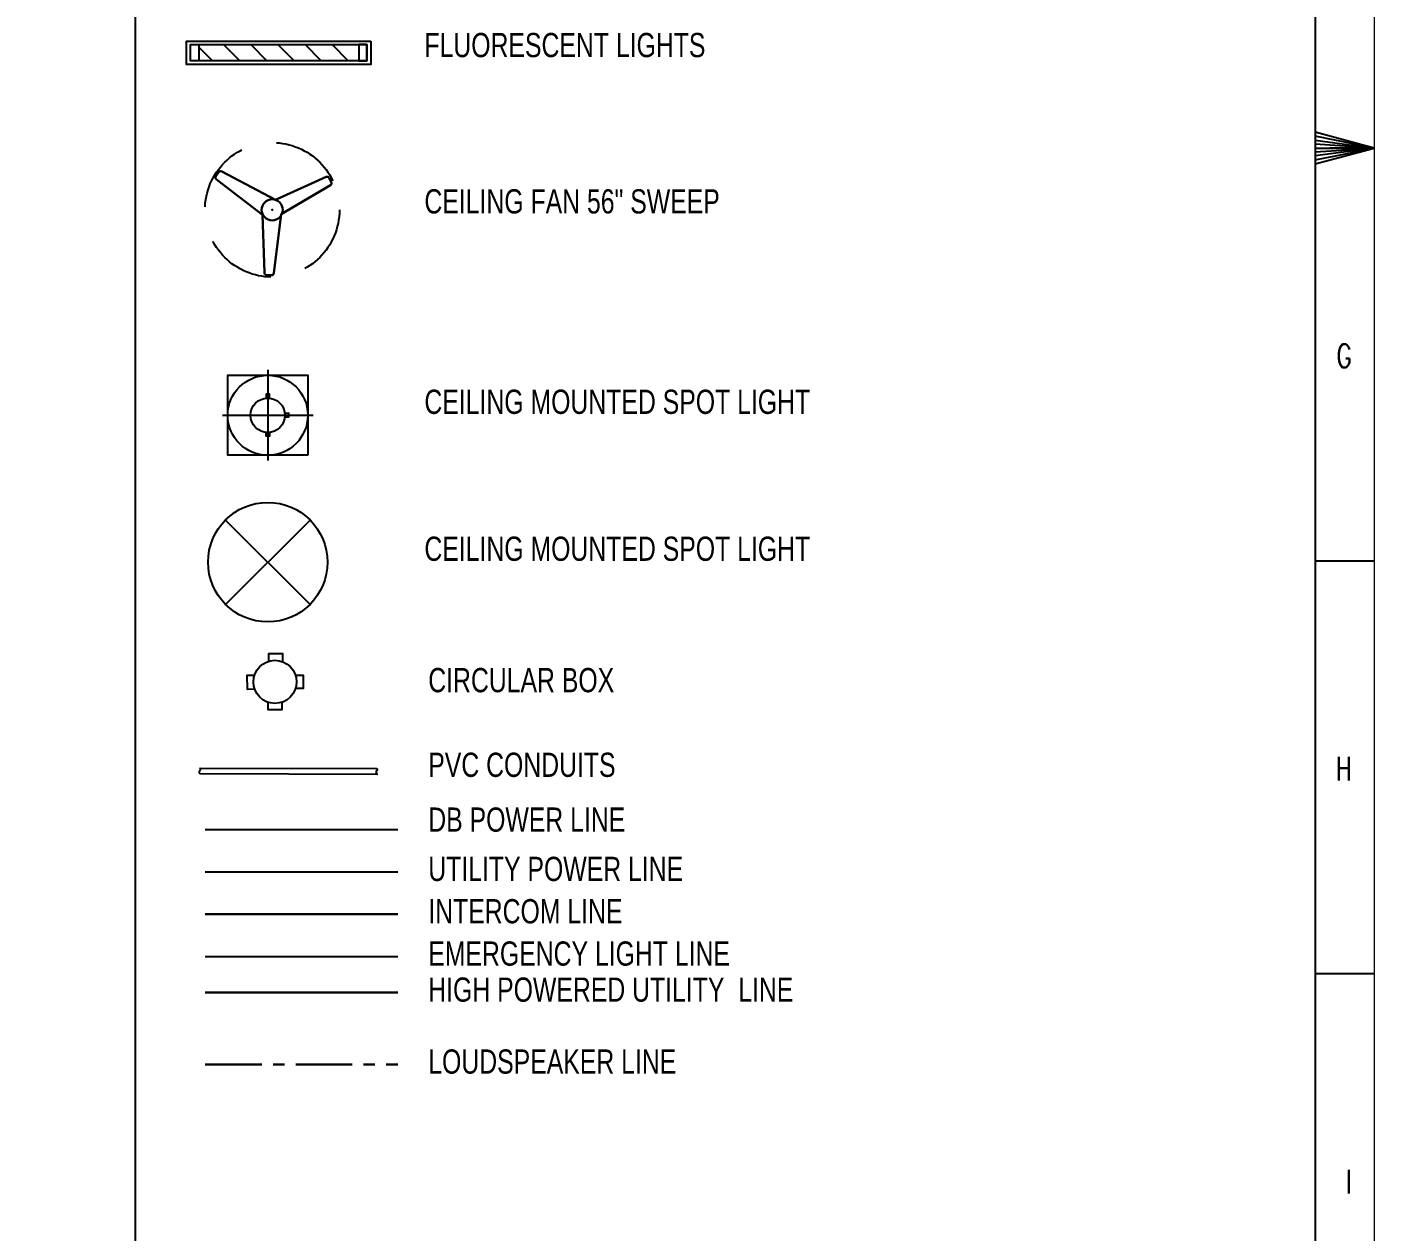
# Model space of a CAD drawing. Header units: inches. Extents: x 112 to 4169, y -2569 to 841.
# Drawn here: x 905.5 to 1094.3, y -2373.6 to -2204.9 of the extents above; entities that cross this region are included whole.
import ezdxf

# ---------------------------------------------------------------- set-up
doc = ezdxf.new("R2010")
doc.units = ezdxf.units.IN
doc.header["$MEASUREMENT"] = 0
doc.linetypes.add('Bathroom _ King & Twin$0$CENTER', pattern=[50.8, 31.75, -6.35, 6.35, -6.35])
doc.linetypes.add('DASHED', pattern=[0.75, 0.5, -0.25])
doc.layers.add('E-CF-Ceiling-Fan', color=42, linetype='Continuous', lineweight=30)
for name, color, linetype in [('Lights', 7, 'Continuous'), ('Sockets', 7, 'Continuous'), ('TEG BORDER', 7, 'Continuous')]:
    doc.layers.add(name, color=color, linetype=linetype)
doc.styles.add('Swiss721', font='swisscl.ttf')
doc.styles.add('TEG BORDER', font='txt_qlt.shx', dxfattribs={"width": 0.7, "bigfont": 'hztxt.shx'})

# ---------------------------------------------------------------- blocks, each defined once
blk = doc.blocks.new('240 BORDER A2')
for p, q in [((589, 210), (594, 210)), ((592.75, 210), (590.25, 210)), ((594, 175), (589, 175)), ((594, 140), (589, 140))]:
    blk.add_line(p, q)
at = {"color": 5, "lineweight": 15}
blk.add_lwpolyline([(0, 420), (594, 420), (594, 0), (0, 0)], close=True, dxfattribs=at)
blk.add_lwpolyline([(5, 415), (589, 415), (589, 5), (5, 5)], close=True)
blk.add_lwpolyline([(594, 210), (589, 211.34), (589, 208.66), (594, 210), (589, 211), (589, 210.67), (594, 210), (589, 210.33), (589, 209.67), (594, 210), (589, 209.33), (589, 209), (594, 210)])
at = {"layer": 'TEG BORDER'}
blk.add_line((489, 116), (489, 415), dxfattribs=at)
at = {"char_height": 2, "width": 2, "attachment_point": 3, "style": 'TEG BORDER'}
for s, insert in [('G', (592.09, 193.39)), ('H', (592.09, 158.39)), ('I', (592.09, 123.39))]:
    blk.add_mtext(s, dxfattribs=dict(at, insert=insert))
blk = doc.blocks.new('CF')
for p, q in [((-23.84, 14.22), (-22.76, 15.89)), ((-4.07, -2.11), (-23.55, 12.84)), ((1.35, 4.29), (-21.39, 16.19)), ((1.35, 4.29), (22.9, 13.97)), ((24.1, 13.48), (25.01, 11.71)), ((3.87, -1.9), (24.71, 10.43)), ((-4.07, -2.11), (-3.33, -26.62)), ((3.87, -1.9), (0.65, -26.82)), ((-0.39, -27.76), (-2.38, -27.66))]:
    blk.add_line(p, q)
for radius in [4.48, 0.0888]:
    blk.add_circle((0, 0), radius)
for centre, radius, start, end in [((-23.01, 13.68), 0.996, 147.1351, 237.1351), ((-21.93, 15.35), 0.996, 57.1351, 147.1351), ((23.21, 13.03), 0.996, 27.1351, 117.1351), ((24.09, 11.25), 1.03, 299.2548, 26.4357), ((-2.33, -26.67), 0.996, 177.1351, 267.1351), ((-0.34, -26.77), 0.996, 267.1351, 357.1351)]:
    blk.add_arc(centre, radius, start, end)

msp = doc.modelspace()

# ---------------------------------------------------------------- hatches: boundary and pattern name
h = msp.add_hatch()
h.set_pattern_fill('ANSI31', color=256, scale=21.528028, angle=90)
h.set_pattern_definition([(135, (996.0248, -2331.2247), (-1.902827, -1.902827), [])])
h.paths.add_polyline_path([(929.64, -2207.41), (929.64, -2209.67), (952.04, -2209.67), (952.04, -2207.41)])

# ---------------------------------------------------------------- linework, layer by layer
at = {"color": 1}
msp.add_line((930.51, -2317.39), (957.54, -2317.39), dxfattribs=at)
at = {"color": 3}
msp.add_line((930.51, -2323.31), (957.54, -2323.31), dxfattribs=at)
msp.add_line((930.51, -2323.31), (957.54, -2323.31), dxfattribs=at)
msp.add_line((930.51, -2329.24), (957.54, -2329.24))
at = {"color": 192, "lineweight": 30}
msp.add_line((930.51, -2329.24), (957.54, -2329.24), dxfattribs=at)
at = {"color": 6}
msp.add_line((930.51, -2335.17), (957.54, -2335.17), dxfattribs=at)
at = {"color": 4}
msp.add_line((930.51, -2340.22), (957.54, -2340.22), dxfattribs=at)
at = {"color": 4, "lineweight": 30}
msp.add_line((930.51, -2340.22), (957.54, -2340.22), dxfattribs=at)
at = {"color": 136, "linetype": 'Bathroom _ King & Twin$0$CENTER', "lineweight": 30, "ltscale": 0.25}
msp.add_line((930.51, -2350.3), (957.54, -2350.3), dxfattribs=at)
for points in [[(953.76, -2206.95), (953.76, -2210.18), (927.92, -2210.18), (927.92, -2206.95)], [(953.19, -2207.41), (953.19, -2209.67), (928.49, -2209.67), (928.49, -2207.41)], [(928.49, -2209.67), (928.49, -2207.41), (929.64, -2207.41), (929.64, -2209.67)], [(953.19, -2209.67), (953.19, -2207.41), (952.04, -2207.41), (952.04, -2209.67)]]:
    msp.add_lwpolyline(points, close=True)
for points in [[(939.54, -2256.94), (939.54, -2256.4), (939.06, -2256.4), (939.06, -2256.94)], [(939.25, -2258.05), (939.3, -2258.05)], [(941.7, -2259.56), (942.25, -2259.55), (942.24, -2259.07), (941.7, -2259.08)], [(939.54, -2261.74), (939.54, -2262.29), (939.06, -2262.29), (939.06, -2261.74)], [(939.46, -2293.8), (939.46, -2292.74), (941.35, -2292.74), (941.35, -2293.87)], [(937.43, -2295.8), (936.36, -2295.82), (936.39, -2297.7), (937.46, -2297.69)], [(943.18, -2295.76), (944.25, -2295.76), (944.25, -2297.64), (943.18, -2297.64)], [(941.25, -2299.56), (941.25, -2300.63), (939.37, -2300.63), (939.37, -2299.56)]]:
    msp.add_lwpolyline(points)
msp.add_lwpolyline([(954.57, -2308.82, -0.56347), (954.57, -2309.1, 0.380478), (954.61, -2309.66), (929.82, -2309.58, -0.456322), (929.82, -2309.1, 0.605884), (929.82, -2308.81)], format="xyb", close=True)
at = {"linetype": 'DASHED', "ltscale": 20}
msp.add_circle((939.92, -2230.56), 9.42, dxfattribs=at)
for centre, radius in [((939.3, -2259.34), 2.41), ((940.31, -2296.7), 3.02)]:
    msp.add_circle(centre, radius)
at = {"layer": 'Lights', "color": 40}
for p, q in [((939.3, -2252.98), (939.3, -2265.7)), ((932.94, -2259.34), (945.66, -2259.34)), ((933.38, -2274.02), (945.22, -2285.85)), ((933.38, -2285.85), (945.22, -2274.02))]:
    msp.add_line(p, q, dxfattribs=at)
at = {"layer": 'Lights'}
msp.add_lwpolyline([(944.91, -2264.95), (933.69, -2264.95), (933.69, -2253.73), (944.91, -2253.73)], close=True, dxfattribs=at)
for centre, radius in [((939.3, -2259.34), 5.61), ((939.3, -2279.93), 8.37)]:
    msp.add_circle(centre, radius, dxfattribs=at)

# ---------------------------------------------------------------- block references
at = {"xscale": 1.652949273830399, "yscale": 1.652949273830399, "zscale": 1.652949273830399}
msp.add_blockref('240 BORDER A2', (112.48, -2569.03), dxfattribs=at)
at = {"layer": 'E-CF-Ceiling-Fan', "lineweight": 0, "xscale": 0.3305423980700439, "yscale": 0.3305423980700439, "zscale": 0.3305423980671144}
msp.add_blockref('CF', (939.92, -2230.56), dxfattribs=at)

# ---------------------------------------------------------------- texts
at = {"layer": 'Sockets', "color": 0, "style": 'Swiss721'}
for s, p in [('FLUORESCENT LIGHTS ', (961.25, -2209.17)), ('CEILING FAN 56" SWEEP', (961.25, -2231.07)), ('CEILING MOUNTED SPOT LIGHT', (961.25, -2259.15)), ('CEILING MOUNTED SPOT LIGHT', (961.25, -2279.74)), ('CIRCULAR BOX', (961.79, -2298.15)), ('PVC CONDUITS', (961.79, -2310.01)), ('DB POWER LINE', (961.79, -2317.69)), ('UTILITY POWER LINE', (961.79, -2324.6)), ('INTERCOM LINE', (961.79, -2330.53)), ('EMERGENCY LIGHT LINE', (961.79, -2336.46)), ('HIGH POWERED UTILITY  LINE', (961.79, -2341.51)), ('LOUDSPEAKER LINE', (961.79, -2351.59))]:
    msp.add_text(s, height=3.3899, dxfattribs=at).set_placement(p)

doc.saveas('drawing.dxf')
